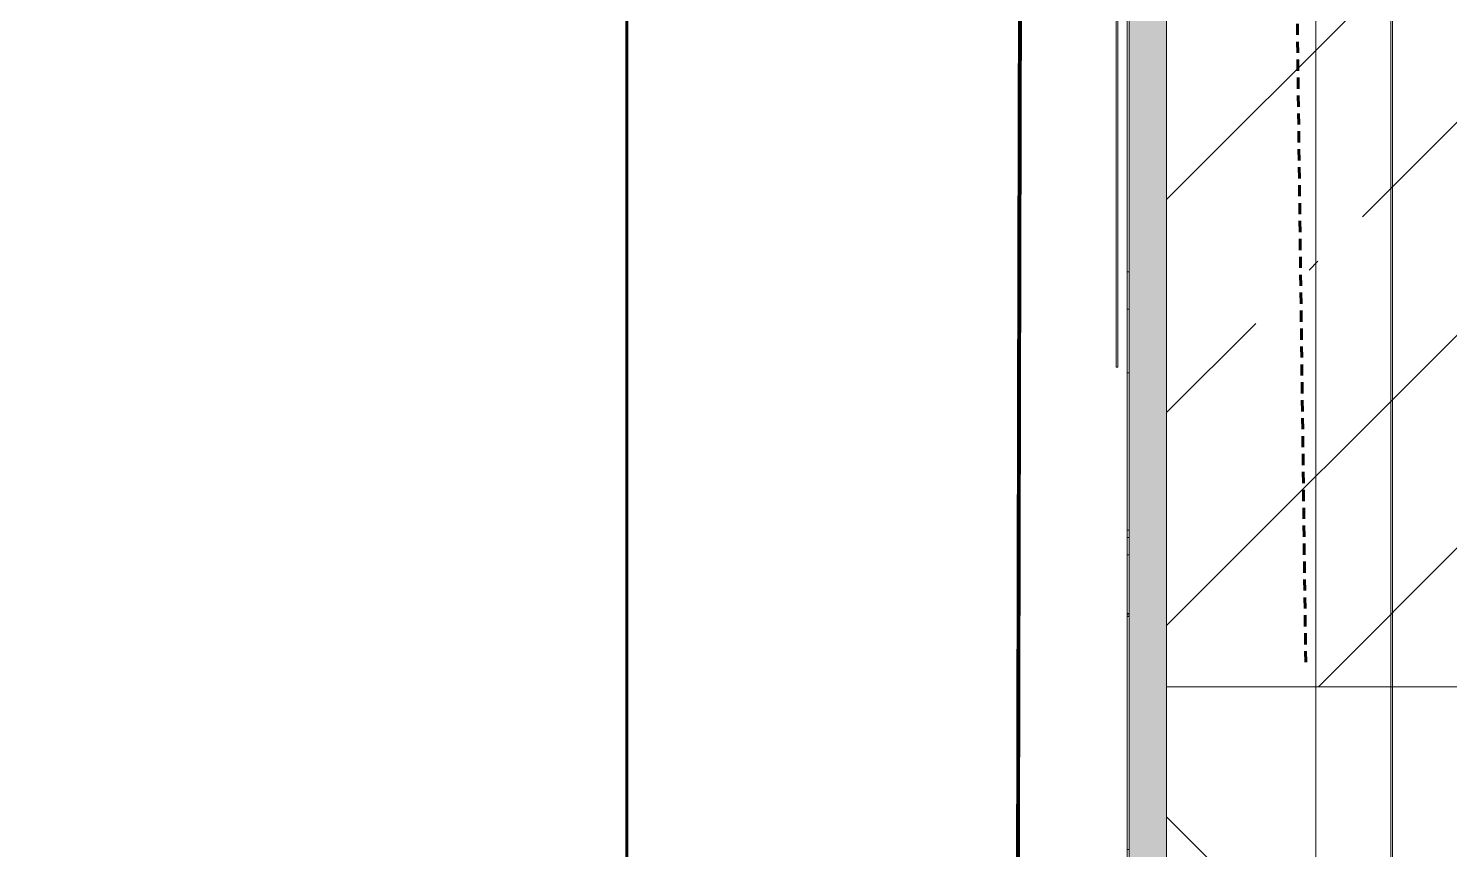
# Model space of a CAD drawing. Header units: millimetres. Extents: x -249154 to 415037, y -45458 to 354837.
# Drawn here: x 106585 to 107346, y 2177 to 2617 of the extents above; entities that cross this region are included whole.
import ezdxf

# ---------------------------------------------------------------- set-up
doc = ezdxf.new("R2010")
doc.units = ezdxf.units.MM
doc.linetypes.add('200_ШТРИХ__ш1_п0_6_', pattern=[320, 200, -120])
doc.linetypes.add('Штрих короткий', pattern=[600, 300, -300])
for name, color, linetype, lineweight in [('0) НЗ Ремонт штукатурка', 6, 'Continuous', 60), ('3)1 шпаклевка', 4, 'Continuous', 35), ('3.4) Ремонт базовой шпаклевки', 6, 'Continuous', 60), ('3.4) Шп. баз 4 в 525 поз 4838м2', 160, 'Continuous', 140), ('3.4) Шп. фин 4 в 529 поз 11227м2', 6, 'Continuous', 140), ('4) демонтаж НЗ №2', 1, 'Continuous', 35), ('4.1) Дм уборка мусора НЗ 2', 20, 'Continuous', 35), ('549 штукатурка гипсом', 40, 'Continuous', 60), ('A-FLOR', 7, 'Continuous', 9), ('A-GENM-3', 7, 'Continuous', 5), ('A-WALL', 7, 'Continuous', 5), ('I-WALL', 7, 'Continuous', 5), ('Оси', 7, 'Continuous', 9)]:
    doc.layers.add(name, color=color, linetype=linetype, lineweight=lineweight)
doc.layers.add('A-WALL-1', color=9, linetype='Continuous', lineweight=5, true_color=0x808080)
doc.layers.add('A-WALL-FNSH-1', color=9, linetype='Continuous', lineweight=5, true_color=0x808080)

# ---------------------------------------------------------------- blocks, each defined once
blk = doc.blocks.new('Рисунок_горы - Рисунок_горы-31934381-Объем проектирования 1 этажа')
at = {"layer": 'A-GENM-3'}
for p, q in [((107109, 5509.4), (107109, 170.32)), ((107109, 2625.28), (107109, 2998.2)), ((107109, 2902.91), (107109, 2510.33)), ((107109, 1721.75), (107109, 2520.45)), ((107109, 2520.45), (107109, 2515.45)), ((107109, 2349.54), (107109, 2318.79))]:
    blk.add_line(p, q, dxfattribs=at)
for points, knots in [([(107109, 2725.9), (107109, 2725.9), (107109, 2730.34), (107109, 2736.56), (107109, 2744.13)], [0.4375, 0.4375, 0.4375, 0.4375, 0.43750001, 0.446836628, 0.446836628, 0.446836628, 0.446836628]), ([(107109, 2640.26), (107109, 2640.26), (107109, 2667.3), (107109, 2700.2), (107109, 2725.9)], [0.375, 0.375, 0.375, 0.375, 0.37500001, 0.4375, 0.4375, 0.4375, 0.4375]), ([(107109, 2725.9), (107109, 2725.9), (107109, 2700.2), (107109, 2667.3), (107109, 2640.26)], [0.776978417, 0.776978417, 0.776978417, 0.776978417, 0.776978427, 0.784172662, 0.784172662, 0.784172662, 0.784172662]), ([(107109, 2640.26), (107109, 2640.26), (107109, 2621.33), (107109, 2621.62), (107109, 2581.39)], [0.784172662, 0.784172662, 0.784172662, 0.784172662, 0.784172672, 0.791366906, 0.791366906, 0.791366906, 0.791366906]), ([(107109, 2581.39), (107109, 2581.39), (107109, 2603.34), (107109, 2613.22), (107109, 2620.75)], [0.3125, 0.3125, 0.3125, 0.3125, 0.31250001, 0.34659411, 0.34659411, 0.34659411, 0.34659411]), ([(107109, 2510.33), (107109, 2510.33), (107109, 2528.98), (107109, 2562.68), (107109, 2581.39)], [0.25, 0.25, 0.25, 0.25, 0.25000001, 0.3125, 0.3125, 0.3125, 0.3125]), ([(107109, 2581.39), (107109, 2581.39), (107109, 2562.68), (107109, 2528.98), (107109, 2510.33)], [0.791366906, 0.791366906, 0.791366906, 0.791366906, 0.791366916, 0.798561151, 0.798561151, 0.798561151, 0.798561151]), ([(107109, 2515.45), (107109, 2515.45), (107109, 2518.57), (107109, 2521.6), (107109, 2524.55)], [0.8059701493, 0.8059701493, 0.8059701493, 0.8059701493, 0.8059701593, 0.806704184, 0.806704184, 0.806704184, 0.806704184]), ([(107109, 2444.16), (107109, 2444.16), (107109, 2462.13), (107109, 2503.13), (107109, 2519)], [0.7142857, 0.7142857, 0.7142857, 0.7142857, 0.7142857, 0.9395401, 0.9395401, 0.9395401, 0.9395401]), ([(107109, 2510.33), (107109, 2510.33), (107109, 2483.05), (107109, 2428.66), (107109, 2405.28)], [0.798561151, 0.798561151, 0.798561151, 0.798561151, 0.798561161, 0.805755396, 0.805755396, 0.805755396, 0.805755396]), ([(107109, 2337.12), (107109, 2337.12), (107109, 2349.75), (107109, 2431.57), (107109, 2444.16)], [0.5714286, 0.5714286, 0.5714286, 0.5714286, 0.5714286, 0.7142857, 0.7142857, 0.7142857, 0.7142857]), ([(107109, 2406.15), (107109, 2406.15), (107109, 2384.66), (107109, 2362.48), (107109, 2351.93)], [0.1428571, 0.1428571, 0.1428571, 0.1428571, 0.1428572, 0.2747178, 0.2747178, 0.2747178, 0.2747178]), ([(107109, 2405.28), (107109, 2405.28), (107109, 2381.51), (107109, 2144.25), (107109, 2043.8)], [0.805755396, 0.805755396, 0.805755396, 0.805755396, 0.805755406, 0.811968093, 0.811968093, 0.811968093, 0.811968093])]:
    blk.add_open_spline(points, degree=3, knots=knots, dxfattribs=at)
for points in [[(107109, 2744.13), (107109, 2736.56), (107109, 2730.34), (107109, 2725.9)], [(107109, 2631.18), (107109, 2633.79), (107109, 2636.68), (107109, 2640.26)], [(107109, 2624.63), (107109, 2624.85), (107109, 2625.06), (107109, 2625.28)], [(107109, 2624.59), (107109, 2624.6), (107109, 2624.61), (107109, 2624.63)], [(107109, 2624.56), (107109, 2624.57), (107109, 2624.58), (107109, 2624.59)], [(107109, 2624.52), (107109, 2624.53), (107109, 2624.54), (107109, 2624.56)], [(107109, 2624.47), (107109, 2624.49), (107109, 2624.5), (107109, 2624.52)], [(107109, 2624.28), (107109, 2624.34), (107109, 2624.41), (107109, 2624.47)], [(107109, 2624.25), (107109, 2624.26), (107109, 2624.27), (107109, 2624.28)], [(107109, 2624.19), (107109, 2624.21), (107109, 2624.23), (107109, 2624.25)], [(107109, 2624.18), (107109, 2624.18), (107109, 2624.19), (107109, 2624.19)], [(107109, 2624.15), (107109, 2624.16), (107109, 2624.17), (107109, 2624.18)], [(107109, 2624.12), (107109, 2624.13), (107109, 2624.14), (107109, 2624.15)], [(107109, 2621.81), (107109, 2622.6), (107109, 2623.37), (107109, 2624.12)], [(107109, 2621.75), (107109, 2621.77), (107109, 2621.79), (107109, 2621.81)], [(107109, 2621.73), (107109, 2621.74), (107109, 2621.74), (107109, 2621.75)], [(107109, 2621.7), (107109, 2621.71), (107109, 2621.72), (107109, 2621.73)], [(107109, 2621.67), (107109, 2621.68), (107109, 2621.69), (107109, 2621.7)], [(107109, 2621.65), (107109, 2621.65), (107109, 2621.66), (107109, 2621.67)], [(107109, 2621.5), (107109, 2621.55), (107109, 2621.6), (107109, 2621.65)], [(107109, 2621.47), (107109, 2621.48), (107109, 2621.49), (107109, 2621.5)], [(107109, 2621.42), (107109, 2621.44), (107109, 2621.45), (107109, 2621.47)], [(107109, 2621.36), (107109, 2621.38), (107109, 2621.4), (107109, 2621.42)], [(107109, 2621.33), (107109, 2621.34), (107109, 2621.35), (107109, 2621.36)], [(107109, 2621.12), (107109, 2621.19), (107109, 2621.26), (107109, 2621.33)], [(107109, 2617.38), (107109, 2618.68), (107109, 2619.92), (107109, 2621.12)], [(107109, 2617.34), (107109, 2617.35), (107109, 2617.37), (107109, 2617.38)], [(107109, 2617.3), (107109, 2617.31), (107109, 2617.33), (107109, 2617.34)], [(107109, 2617.26), (107109, 2617.27), (107109, 2617.29), (107109, 2617.3)], [(107109, 2617.21), (107109, 2617.22), (107109, 2617.24), (107109, 2617.26)], [(107109, 2616.98), (107109, 2617.06), (107109, 2617.13), (107109, 2617.21)], [(107109, 2616.62), (107109, 2616.74), (107109, 2616.86), (107109, 2616.98)], [(107109, 2616.6), (107109, 2616.61), (107109, 2616.62), (107109, 2616.62)], [(107109, 2616.59), (107109, 2616.59), (107109, 2616.6), (107109, 2616.6)], [(107109, 2616.56), (107109, 2616.57), (107109, 2616.58), (107109, 2616.59)], [(107109, 2616.54), (107109, 2616.54), (107109, 2616.55), (107109, 2616.56)], [(107109, 2616.51), (107109, 2616.52), (107109, 2616.53), (107109, 2616.54)], [(107109, 2616.47), (107109, 2616.48), (107109, 2616.5), (107109, 2616.51)], [(107109, 2616.42), (107109, 2616.44), (107109, 2616.46), (107109, 2616.47)], [(107109, 2616.38), (107109, 2616.39), (107109, 2616.41), (107109, 2616.42)], [(107109, 2616.31), (107109, 2616.33), (107109, 2616.35), (107109, 2616.38)], [(107109, 2616.26), (107109, 2616.28), (107109, 2616.29), (107109, 2616.31)], [(107109, 2616.23), (107109, 2616.24), (107109, 2616.25), (107109, 2616.26)], [(107109, 2616.06), (107109, 2616.12), (107109, 2616.17), (107109, 2616.23)], [(107109, 2616), (107109, 2616.02), (107109, 2616.04), (107109, 2616.06)], [(107109, 2615.96), (107109, 2615.97), (107109, 2615.98), (107109, 2616)], [(107109, 2615.71), (107109, 2615.8), (107109, 2615.88), (107109, 2615.96)], [(107109, 2615.68), (107109, 2615.69), (107109, 2615.7), (107109, 2615.71)], [(107109, 2615.63), (107109, 2615.65), (107109, 2615.66), (107109, 2615.68)], [(107109, 2614.99), (107109, 2615.21), (107109, 2615.42), (107109, 2615.63)], [(107109, 2614.76), (107109, 2614.83), (107109, 2614.91), (107109, 2614.99)], [(107109, 2614.7), (107109, 2614.72), (107109, 2614.74), (107109, 2614.76)], [(107109, 2614.65), (107109, 2614.67), (107109, 2614.69), (107109, 2614.7)], [(107109, 2614.62), (107109, 2614.63), (107109, 2614.64), (107109, 2614.65)], [(107109, 2614.57), (107109, 2614.59), (107109, 2614.6), (107109, 2614.62)], [(107109, 2613.76), (107109, 2614.03), (107109, 2614.3), (107109, 2614.57)], [(107109, 2613.73), (107109, 2613.74), (107109, 2613.75), (107109, 2613.76)], [(107109, 2613.69), (107109, 2613.7), (107109, 2613.72), (107109, 2613.73)], [(107109, 2613.68), (107109, 2613.68), (107109, 2613.69), (107109, 2613.69)], [(107109, 2613.64), (107109, 2613.65), (107109, 2613.66), (107109, 2613.68)], [(107109, 2613.61), (107109, 2613.62), (107109, 2613.63), (107109, 2613.64)], [(107109, 2613.57), (107109, 2613.58), (107109, 2613.59), (107109, 2613.61)], [(107109, 2613.54), (107109, 2613.55), (107109, 2613.56), (107109, 2613.57)], [(107109, 2613.5), (107109, 2613.51), (107109, 2613.52), (107109, 2613.54)], [(107109, 2613.45), (107109, 2613.47), (107109, 2613.48), (107109, 2613.5)], [(107109, 2613.38), (107109, 2613.4), (107109, 2613.43), (107109, 2613.45)], [(107109, 2613.35), (107109, 2613.36), (107109, 2613.37), (107109, 2613.38)], [(107109, 2613.19), (107109, 2613.24), (107109, 2613.29), (107109, 2613.35)], [(107109, 2613.01), (107109, 2613.07), (107109, 2613.13), (107109, 2613.19)], [(107109, 2613), (107109, 2613), (107109, 2613.01), (107109, 2613.01)], [(107109, 2612.98), (107109, 2612.98), (107109, 2612.99), (107109, 2613)], [(107109, 2612.66), (107109, 2612.77), (107109, 2612.87), (107109, 2612.98)], [(107109, 2612.64), (107109, 2612.65), (107109, 2612.66), (107109, 2612.66)], [(107109, 2612.63), (107109, 2612.63), (107109, 2612.64), (107109, 2612.64)], [(107109, 2612.61), (107109, 2612.61), (107109, 2612.62), (107109, 2612.63)], [(107109, 2612.59), (107109, 2612.6), (107109, 2612.6), (107109, 2612.61)], [(107109, 2612.57), (107109, 2612.58), (107109, 2612.58), (107109, 2612.59)], [(107109, 2612.56), (107109, 2612.56), (107109, 2612.57), (107109, 2612.57)], [(107109, 2612.54), (107109, 2612.54), (107109, 2612.55), (107109, 2612.56)], [(107109, 2612.52), (107109, 2612.53), (107109, 2612.53), (107109, 2612.54)], [(107109, 2612.5), (107109, 2612.51), (107109, 2612.51), (107109, 2612.52)], [(107109, 2612.48), (107109, 2612.49), (107109, 2612.5), (107109, 2612.5)], [(107109, 2612.47), (107109, 2612.47), (107109, 2612.48), (107109, 2612.48)], [(107109, 2612.45), (107109, 2612.45), (107109, 2612.46), (107109, 2612.47)], [(107109, 2612.43), (107109, 2612.44), (107109, 2612.44), (107109, 2612.45)], [(107109, 2610.39), (107109, 2611.08), (107109, 2611.76), (107109, 2612.43)], [(107109, 2610.33), (107109, 2610.35), (107109, 2610.37), (107109, 2610.39)], [(107109, 2609.76), (107109, 2609.95), (107109, 2610.14), (107109, 2610.33)], [(107109, 2609.7), (107109, 2609.72), (107109, 2609.74), (107109, 2609.76)], [(107109, 2609.65), (107109, 2609.67), (107109, 2609.69), (107109, 2609.7)], [(107109, 2609.57), (107109, 2609.6), (107109, 2609.62), (107109, 2609.65)], [(107109, 2524.82), (107109, 2566.87), (107109, 2592.25), (107109, 2609.57)], [(107109, 2525.42), (107109, 2507.19), (107109, 2429.79), (107109, 2406.15)], [(107109, 2524.78), (107109, 2524.79), (107109, 2524.81), (107109, 2524.82)], [(107109, 2524.55), (107109, 2524.63), (107109, 2524.7), (107109, 2524.78)], [(107109, 2405.28), (107109, 2304.02), (107109, 2038.26), (107109, 1883.21)], [(107109, 2112.69), (107109, 2225.97), (107109, 2385.98), (107109, 2405.28)], [(107109, 2323.56), (107109, 2326.66), (107109, 2331.04), (107109, 2337.12)]]:
    blk.add_open_spline(points, degree=3, dxfattribs=at)

msp = doc.modelspace()

# ---------------------------------------------------------------- hatches: boundary and pattern name
at = {"layer": '4.1) Дм уборка мусора НЗ 2'}
h = msp.add_hatch(dxfattribs=at)
h.set_pattern_fill('ANSI31', color=1, scale=444)
h.paths.add_polyline_path([(107117.83, 5788.94), (107129.6, 8231.56), (107131.12, 8882.19), (107131.12, 8883.1), (107125.09, 8883.12), (107128.01, 10127.03), (101656.06, 10139.87), (101643.85, 4940.39), (101623.85, 4940.43), (101612.92, 281.95), (101872.92, 281.34), (101872.1, -68.66), (105510.09, -77.2), (105510.91, 272.8), (106032.91, 271.57), (106032.09, -78.43), (107110.08, -80.96), (107110.95, 289.48), (107110.96, 292.7), (107116.12, 2491.55), (107116.67, 2724.1), (107110.63, 2724.11), (107111.57, 3120.88), (107122.77, 5322.08), (107116.73, 5322.1)])
at = {"layer": 'I-WALL'}
h = msp.add_hatch(dxfattribs=at)
h.set_pattern_fill('FP_1', color=256, style=0, pattern_type=2)
h.set_pattern_definition([(45, (64.7, -136.06), (-114.04925, 114.04925), []), (45, (178.75, -136.06), (-114.04925, 114.04925), [201.612, -40.322, 6.706, -33.617])])
h.paths.add_polyline_path([(107414.7, 2263.94), (107414.7, 10243.94), (107194.7, 10263.94), (107194.7, 2263.94), (107414.5, 2263.94)])
h.paths.add_polyline_path([(107414.7, 10243.94), (107414.7, 10463.94), (107194.7, 10463.94), (107194.74, 10263.94)])
h = msp.add_hatch(dxfattribs=at)
h.set_pattern_fill('FP_191', color=256, style=0, pattern_type=2)
h.set_pattern_definition([(0, (64.7, -136.06), (243.84, 60.96), [20.117, -162.763, 20.117, -162.763, -975.36]), (0, (64.7, -136.06), (243.84, 60.96), [-365.76, 20.117, -345.643, 20.117, -162.763, -426.72]), (0, (64.7, -136.06), (243.84, 60.96), [-914.4, 20.117, -101.803, 20.117, -284.683]), (120, (156.14, -105.58), (-174.71291, 180.691634), [20.117, -162.763, 20.117, -162.763, -975.36]), (120, (156.14, -105.58), (-174.71291, 180.691634), [-365.76, 20.117, -345.643, 20.117, -162.763, -426.72]), (120, (156.14, -105.58), (-174.71291, 180.691634), [-914.4, 20.117, -101.803, 20.117, -284.683]), (240, (186.62, 16.34), (-69.12709, -241.651634), [20.117, -162.763, 20.117, -162.763, -975.36]), (240, (186.62, 16.34), (-69.12709, -241.651634), [-365.76, 20.117, -345.643, 20.117, -162.763, -426.72]), (240, (186.62, 16.34), (-69.12709, -241.651634), [-914.4, 20.117, -101.803, 20.117, -284.683])])
h.paths.add_polyline_path([(107194.7, 13.94), (107194.7, 10243.94), (107174.7, 10243.94), (107174.7, 13.94)])
h = msp.add_hatch(dxfattribs=at)
h.set_pattern_fill('FP_23', color=256, style=0, pattern_type=2)
h.set_pattern_definition([(135, (64.7, -136.06), (-141.42136, -141.42136), [])])
h.paths.add_polyline_path([(107394.7, 13.94), (107394.7, 2263.94), (107194.7, 2263.94), (107194.7, 13.94)])

# ---------------------------------------------------------------- linework, layer by layer
at = {"layer": '0) НЗ Ремонт штукатурка', "color": 3, "linetype": '200_ШТРИХ__ш1_п0_6_', "ltscale": 0.03}
msp.add_lwpolyline([(107269.21, 2277.03), (107173.7, 9544.04)], dxfattribs=at)
at = {"layer": '3)1 шпаклевка', "flags": 128}
msp.add_lwpolyline([(107110.18, 292.7), (107115.34, 2491.55), (107115.89, 2724.1), (107109.86, 2724.11), (107110.79, 3120.88), (107116.82, 3120.87), (107116.83, 3125.05), (107121.99, 5322.08), (107115.95, 5322.1), (107117.05, 5788.94), (107123.08, 5788.92), (107128.82, 8231.56), (107130.34, 8882.2), (107130.35, 8883.11), (107124.31, 8883.12), (107127.23, 10127.03), (101655.28, 10139.87), (101643.08, 4940.39), (101623.08, 4940.44), (101612.14, 281.95)], dxfattribs=at)
at = {"layer": '3.4) Ремонт базовой шпаклевки', "linetype": 'Штрих короткий', "ltscale": 0.01}
msp.add_lwpolyline([(101955.27, 5158.13), (101955.27, 10004.65), (106905.83, 10004.65), (106905.83, 554.51), (102069.06, 554.51)], dxfattribs=at)
at = {"layer": '3.4) Шп. баз 4 в 525 поз 4838м2', "flags": 128}
msp.add_lwpolyline([(101612.92, 281.95), (101872.92, 281.34), (101872.1, -68.66), (105510.09, -77.2), (105510.91, 272.8), (106032.91, 271.57), (106032.09, -78.43), (107110.08, -80.96), (107110.95, 289.48), (107110.96, 292.7), (107116.12, 2491.55), (107116.67, 2724.1), (107110.63, 2724.11), (107111.57, 3120.88), (107117.6, 3120.87), (107117.61, 3125.05), (107122.77, 5322.08), (107116.73, 5322.1), (107117.83, 5788.94), (107123.86, 5788.92)], dxfattribs=at)
at = {"layer": '3.4) Шп. фин 4 в 529 поз 11227м2', "flags": 128}
msp.add_lwpolyline([(107110.96, 292.7), (107116.12, 2491.55), (107116.67, 2724.1), (107110.63, 2724.11), (107111.57, 3120.88), (107117.6, 3120.87), (107117.61, 3125.05), (107122.77, 5322.08), (107116.73, 5322.1), (107117.83, 5788.94), (107123.86, 5788.92), (107129.6, 8231.56), (107131.12, 8882.19), (107131.12, 8883.1), (107125.09, 8883.12), (107128.01, 10127.03), (101656.06, 10139.87), (101643.85, 4940.39), (101623.85, 4940.43), (101612.92, 281.95)], dxfattribs=at)
at = {"layer": '4) демонтаж НЗ №2', "flags": 128}
msp.add_lwpolyline([(107110.96, 292.7), (107116.12, 2491.55), (107116.67, 2724.1), (107110.63, 2724.11), (107111.57, 3120.88), (107117.6, 3120.87), (107117.61, 3125.05), (107122.77, 5322.08), (107116.73, 5322.1), (107117.83, 5788.94), (107123.86, 5788.92), (107129.6, 8231.56), (107131.12, 8882.19), (107131.12, 8883.1), (107125.09, 8883.12), (107128.01, 10127.03), (101656.06, 10139.87), (101643.85, 4940.39), (101623.85, 4940.43), (101612.92, 281.95)], dxfattribs=at)
at = {"layer": '549 штукатурка гипсом', "ltscale": 0.01}
msp.add_lwpolyline([(101955.27, 5158.13), (101955.27, 10004.65), (106905.83, 10004.65), (106905.83, 554.51), (102069.06, 554.51)], dxfattribs=at)
at = {"layer": 'A-FLOR'}
msp.add_line((107174.7, 10243.94), (107174.7, 33.94), dxfattribs=at)
at = {"layer": 'A-WALL'}
msp.add_line((107194.7, 2263.94), (107514.7, 2263.94), dxfattribs=at)
at = {"layer": 'A-WALL-1'}
msp.add_line((107194.7, 13.94), (107194.7, 10463.94), dxfattribs=at)
at = {"layer": 'A-WALL-FNSH-1'}
for p, q in [((107314.7, 10253.94), (107314.7, 24.44)), ((107315.7, 24.44), (107315.7, 10253.94)), ((107167.67, 3332.57), (107167.67, 2435.05)), ((107168.67, 2435.05), (107168.67, 3332.57)), ((107167.67, 2435.05), (107168.67, 2435.05)), ((107174.7, 2432.13), (107173.7, 2432.13)), ((107173.7, 2432.13), (107173.7, 2176.78)), ((107174.7, 2302.47), (107173.7, 2302.47)), ((107173.7, 2301.6), (107174.7, 2301.6)), ((107173.7, 2176.78), (107174.7, 2176.78))]:
    msp.add_line(p, q, dxfattribs=at)
at = {"layer": 'I-WALL'}
for p, q in [((107173.7, 2486.17), (107174.7, 2486.17)), ((107174.7, 2466.12), (107173.7, 2466.12)), ((107173.7, 2347.84), (107174.7, 2347.84)), ((107173.7, 2343.86), (107174.7, 2343.86)), ((107173.7, 2334.54), (107174.7, 2334.54)), ((107174.7, 2303.13), (107173.7, 2303.13))]:
    msp.add_line(p, q, dxfattribs=at)
for points in [[(107173.7, 2486.17), (107173.7, 2721.53), (107173.7, 2957.05), (107173.7, 3192.72)], [(107167.67, 2887.46), (107167.67, 2767.05), (107167.67, 2563.5), (107167.67, 2435.05)], [(107168.67, 2435.05), (107168.67, 2563.5), (107168.67, 2767.05), (107168.67, 2887.46)], [(107173.7, 2432.13), (107173.7, 2658.02), (107173.7, 2810.16), (107173.7, 2888.52)]]:
    msp.add_open_spline(points, degree=3, dxfattribs=at)
for points, knots in [([(107173.7, 2343.86), (107173.7, 2349.87), (107173.7, 2354.82), (107173.7, 2362.28), (107173.7, 2375.44), (107173.7, 2388), (107173.7, 2401.3), (107173.7, 2414.06), (107173.7, 2425.75), (107173.7, 2438.36), (107173.7, 2451.56), (107173.7, 2459.83), (107173.7, 2467.84), (107173.7, 2463.72), (107173.7, 2443.94), (107173.7, 2403.94), (107173.7, 2376.53), (107173.7, 2353.57), (107173.7, 2351.46), (107173.7, 2342.85), (107173.7, 2337.37), (107173.7, 2333.85), (107173.7, 2334.74), (107173.7, 2343.25)], [-1.570099, -1.570099, -1.570099, -1.570099, -1.541159, -1.501754, -1.446541, -1.382724, -1.319119, -1.257396, -1.183774, -1.104802, -1.027747, -0.955254, -0.896935, -0.833013, -0.751105, -0.652602, -0.534539, -0.451116, -0.365944, -0.289006, -0.185438, -0.086085, 0, 0, 0, 0]), ([(107173.7, 2336.31), (107173.7, 2336.32), (107173.7, 2337.58), (107173.7, 2341.14), (107173.7, 2348.26), (107173.7, 2349.89), (107173.7, 2371.17), (107173.7, 2398.29), (107173.7, 2438.72), (107173.7, 2458.87), (107173.7, 2463.61), (107173.7, 2456.82), (107173.7, 2449.28), (107173.7, 2437.26), (107173.7, 2426.01), (107173.7, 2415.04), (107173.7, 2403.16), (107173.7, 2390.5), (107173.7, 2378.74), (107173.7, 2366.45), (107173.7, 2359.35), (107173.7, 2354.35), (107173.7, 2347.84)], [-1.463651, -1.463651, -1.463651, -1.463651, -1.384661, -1.281093, -1.204155, -1.118982, -1.03556, -0.917496, -0.818994, -0.737085, -0.673164, -0.614845, -0.542352, -0.465296, -0.386325, -0.312703, -0.250979, -0.187375, -0.123558, -0.068344, -0.028939, 0, 0, 0, 0]), ([(107173.7, 2347.17), (107173.7, 2337.76), (107173.7, 2336.49), (107173.7, 2336.31), (107173.7, 2336.31)], [-1.5700987, -1.5700987, -1.5700987, -1.5700987, -1.4840141, -1.4643872, -1.4643872, -1.4643872, -1.4643872]), ([(107173.7, 2302.47), (107173.7, 2302.54), (107173.7, 2304.03), (107173.7, 2300.53), (107173.7, 2273.12), (107173.7, 2232.71), (107173.7, 2193.77), (107173.7, 2183.03), (107173.7, 2176.78)], [-2.0072799, -2.0072799, -2.0072799, -2.0072799, -2.0039584, -1.9323773, -1.8376503, -1.718064, -1.6016202, -1.482747, -1.482747, -1.482747, -1.482747]), ([(107173.7, 2176.71), (107173.7, 2182.53), (107173.7, 2193.38), (107173.7, 2231.58), (107173.7, 2271.98), (107173.7, 2299.26), (107173.7, 2302.77), (107173.7, 2301.6)], [-0.5739219, -0.5739219, -0.5739219, -0.5739219, -0.4618702, -0.3454264, -0.2258401, -0.1311132, -0.0608681, -0.0608681, -0.0608681, -0.0608681])]:
    msp.add_open_spline(points, degree=3, knots=knots, dxfattribs=at)
at = {"layer": 'Оси'}
msp.add_lwpolyline([(107274.7, -2042.32), (107274.7, 2957.68), (107274.7, 16892.22), (107274.7, 21892.22)], dxfattribs=at)

# ---------------------------------------------------------------- block references
at = {"layer": 'A-GENM-3'}
msp.add_blockref('Рисунок_горы - Рисунок_горы-31934381-Объем проектирования 1 этажа', (64.7, -136.06), dxfattribs=at)

doc.saveas('drawing.dxf')
